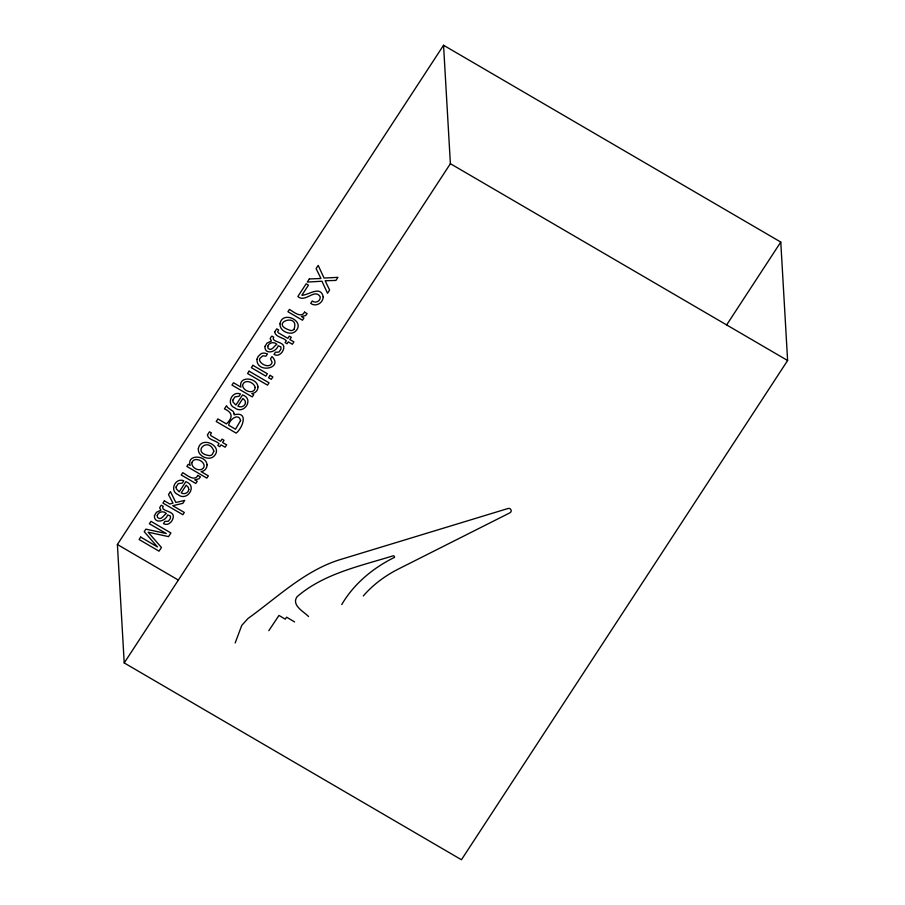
<?xml version="1.0" encoding="UTF-8"?>
<svg xmlns="http://www.w3.org/2000/svg" width="905" height="905" viewBox="0 0 905 905"><rect width="100%" height="100%" fill="white"/><g stroke="black" fill="none" stroke-linecap="round" stroke-linejoin="round"><path stroke-width="1.36" d="M235.176 642.946L241.748 625.434L247.981 618.5C278.107 596.893 305.89 569.347 342.486 558.905L508.056 508.497C510.703 507.467 512.637 511.608 509.956 512.807L397.182 569.641C384.421 576.281 372.702 585.026 363.301 595.965M117.39 544.493L443.552 45.25L780.777 242.065L787.61 360.507L461.448 859.75L124.223 662.935L117.39 544.493L178.262 580.026M124.223 662.935L450.385 163.692L443.552 45.25M726.67 324.884L780.777 242.065M268.785 630.706L278.989 615.434L285.267 619.178L286.602 617.176L294.6 621.939M341.728 604.574C353.923 583.736 373.098 567.91 394.467 557.39C394.829 556.473 393.811 555.557 392.928 555.874C359.964 566.145 324.024 573.476 297.1 596.678C290.969 605.207 303.922 611.667 308.56 616.531M293.944 329.409C300.573 311.671 267.043 323.447 290.957 330.574A3.914 3.711 -3.3 0 0 293.944 329.409M450.385 163.692L787.61 360.507M256.975 359.308C256.307 373.935 283.842 368.584 271.975 356.536L270.505 358.799L272.156 362.396C270.38 368.403 262.167 365.292 259.939 361.231A3.53 3.349 -3.3 0 1 259.78 358.538L262.688 355.846L265.991 356.163L267.473 353.9L264.532 353.12A5.871 5.566 -3.3 0 0 260.855 353.855L258.049 356.559L256.975 359.308M176.079 487.014L176.305 488.779L179.213 491.845L185.83 481.709C197.856 485.702 187.199 502.037 178.081 494.639C169.111 491.121 175.151 477.218 183.783 480.77L182.29 483.066L178.24 483.666L176.079 487.014M232.777 400.236L233.004 402.001L235.9 405.067L242.529 394.931C254.554 398.913 243.898 415.248 234.78 407.861C225.809 404.343 231.838 390.44 240.47 393.992L238.977 396.277L234.938 396.888L232.777 400.236M257.936 386.854C258.242 390.304 255.21 393.404 251.805 393.528L253.739 394.648L252.257 396.91L231.985 385.077L233.513 382.758L240.934 387.091C238.06 375.518 257.201 377.34 257.936 386.854M198.331 448.812C197.743 454.751 204.609 458.745 209.915 458.168A7.07 6.697 -3.3 0 0 214.134 456.018C223.829 445.905 200.548 435.169 198.331 448.812M280.018 323.775C279.43 329.725 286.297 333.719 291.591 333.142A7.07 6.697 -3.3 0 0 295.811 330.992C305.505 320.868 282.236 310.144 280.018 323.775M207.064 464.819C207.245 468.19 204.496 471.381 201.102 471.629L208.342 475.849L206.86 478.112L186.849 466.437L188.251 464.288L190.107 465.374C186.656 453.835 206.34 455.091 207.064 464.819M157.244 515.42L157.538 517.468C161.135 521.065 163.579 514.956 166.339 513.474C163.545 510.578 158.499 511.563 157.244 515.42M267.756 346.264L268.05 348.312C271.647 351.909 274.091 345.801 276.851 344.307C274.045 341.423 269.011 342.407 267.756 346.264M234.18 413.551L234.09 414.841C248.841 410.87 242.879 427.714 236.16 433.133L216.205 421.492L217.89 418.925L226.442 423.913C233.185 417.363 232.698 412.556 224.451 408.879L226.51 405.723L227.641 407.533L233.207 411.413L234.18 413.551M207.426 434.92C208.026 440.09 216.069 440.339 219.044 443.676L217.822 445.543L219.813 446.708L221.046 444.841L225.107 447.206L226.635 444.853L222.573 442.488L224.021 440.271L222.03 439.106L220.582 441.323L211.091 435.78L210.39 434.694L211.408 432.918L209.485 431.787L207.426 434.92M274.679 331.954C275.29 337.135 283.333 337.384 286.308 340.71L285.086 342.588L287.077 343.753L288.31 341.875L292.372 344.251L293.899 341.898L289.838 339.522L291.286 337.316L289.295 336.151L287.847 338.357L278.355 332.825L277.654 331.739L278.672 329.952L276.749 328.832L274.679 331.954M323.209 296.806C323.187 302.904 315.856 307.361 310.709 303.367L312.248 301.003C315.517 303.729 320.902 301.06 320.178 296.75C314.635 287.858 305.37 303.266 297.869 296.501L306.161 283.797L308.469 285.143L301.874 295.245C308.628 295.245 320.551 284.985 323.209 296.806M154.438 515.658C153.952 524.391 165.932 521.382 167.663 514.922L170.378 516.031L170.445 518.373L168.398 521.246L164.902 521.393L163.477 523.565C168.443 526.755 173.964 520.33 173.262 515.477C172.335 510.725 160.117 510.997 163.205 506.302L161.395 505.25L160.649 505.952L159.653 507.875L160.943 510.16L156.463 512.298L154.438 515.658M264.95 346.491C264.464 355.224 276.444 352.226 278.174 345.767L280.889 346.875L280.957 349.206L278.91 352.09L275.403 352.237L273.989 354.409C278.955 357.599 284.475 351.174 283.774 346.321C282.846 341.57 270.629 341.841 273.717 337.146L271.907 336.094L271.161 336.796L270.165 338.719L271.455 341.004L266.975 343.142L264.95 346.491M255.199 387.498C254.577 395.361 241.567 390.881 242.778 384.591C245.085 378.618 254.305 382.498 255.199 387.498M191.894 462.613C190.898 468.405 201.476 473.066 204.044 466.844C205.322 461.075 194.111 456.075 191.894 462.613M213.852 451.165L212.256 454.434A3.914 3.711 -3.3 0 1 209.281 455.611C190.638 452.896 208.614 435.712 213.852 451.165M188.817 489.424C188.523 493.033 184.145 494.764 181.192 492.92L186.215 485.227L188.319 487.376L188.817 489.424M245.504 402.635C245.221 406.243 240.832 407.985 237.891 406.141L242.913 398.449L245.017 400.587L245.504 402.635M240.583 420.576L235.515 429.208L228.694 425.226C229.101 419.762 238.762 412.341 240.583 420.576M197.867 475.397C194.62 482.06 186.487 474.763 182.776 472.67L181.249 475.001L195.797 483.485L197.233 481.279L194.722 479.808L198.919 478.836L200.446 476.901L197.867 475.397M304.544 312.123C301.297 318.786 293.152 311.49 289.442 309.397L287.926 311.716L302.462 320.212L303.91 317.994L301.399 316.535L305.585 315.562L307.123 313.628L304.544 312.123M140.694 537.072L139.099 539.527L159.042 551.168L161.441 547.491L148.149 532.197L168.545 536.62L170.921 532.977L150.977 521.337L149.382 523.78L166.237 533.543L145.886 529.142L144.223 531.688L157.481 546.959L140.694 537.072M164.382 500.827L162.911 503.067L182.867 514.707L184.326 512.468L172.742 505.714L182.821 503.35L184.756 500.375L175.853 502.49L170.411 491.585L168.477 494.56L172.979 503.157L169.835 504.017L164.382 500.827M249.079 371.174L247.563 373.505L267.507 385.145L269.023 382.815L249.079 371.174M252.902 365.315L251.364 367.69L265.832 376.129L267.382 373.765L252.902 365.315M309.318 278.966L307.293 282.066L321.965 281.24L327.519 293.277L329.624 290.064L325.155 280.765L335.925 280.414L337.927 277.349L324.047 278.05L318.187 265.403L316.105 268.593L320.958 278.491L309.318 278.966M270.086 375.349L268.536 377.713L271.308 379.331L272.846 376.955L270.086 375.349"/></g></svg>
